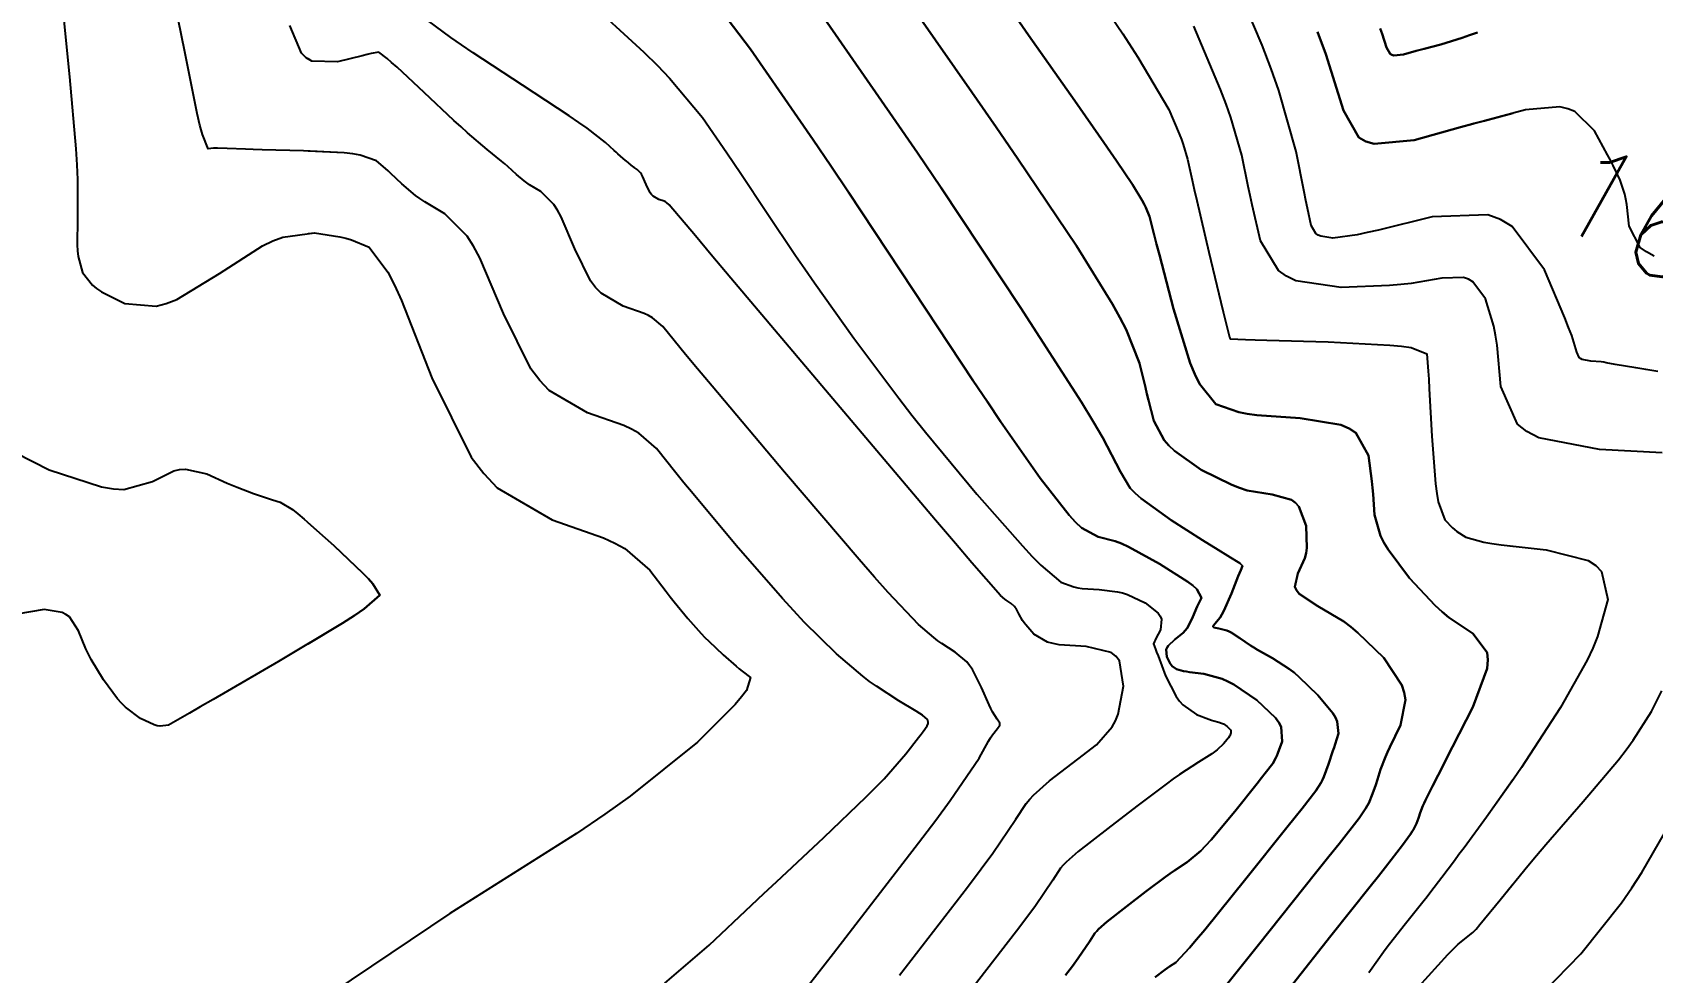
# Model space of a CAD drawing. Header units: metres. Extents: x 837476 to 838477, y 1189012 to 1191014.
# Drawn here: x 837813.5 to 837880.7, y 1190366.3 to 1190405.4 of the extents above; entities that cross this region are included whole.
import ezdxf

# ---------------------------------------------------------------- set-up
doc = ezdxf.new("R2010")
doc.units = ezdxf.units.M
doc.header["$LTSCALE"] = 0.3
doc.layers.add('COTAS 10', color=1, linetype='Continuous')
doc.layers.add('COTAS INT', color=252, linetype='Continuous')
doc.styles.get("Standard").update_dxf_attribs({"font": 'simplex.shx'})

msp = doc.modelspace()

# ---------------------------------------------------------------- linework, layer by layer
at = {"layer": 'COTAS 10'}
for points in [[(837861.884, 1190364.396), (837864.307, 1190367.427), (837866.79, 1190370.538), (837867.29, 1190371.167), (837867.709, 1190371.695), (837868.546, 1190372.761), (837868.818, 1190373.164), (837868.881, 1190373.273), (837868.938, 1190373.381), (837869.1, 1190373.762), (837869.228, 1190374.144), (837869.298, 1190374.362), (837869.425, 1190374.767), (837869.63, 1190375.3), (837869.714, 1190375.49), (837869.81, 1190375.699), (837870.256, 1190376.608), (837870.468, 1190377.665), (837870.416, 1190377.967), (837870.317, 1190378.272), (837869.561, 1190379.41), (837868.493, 1190380.445), (837868.197, 1190380.687), (837867.901, 1190380.908), (837866.833, 1190381.545), (837866.055, 1190382.063), (837865.941, 1190382.21), (837865.872, 1190382.358), (837865.991, 1190382.906), (837866.293, 1190383.548), (837866.339, 1190383.756), (837866.368, 1190383.976), (837866.34, 1190384.881), (837866.042, 1190385.682), (837865.902, 1190385.837), (837865.736, 1190385.963), (837864.932, 1190386.179), (837863.893, 1190386.354), (837863.58, 1190386.455), (837863.255, 1190386.578), (837861.991, 1190387.213), (837860.875, 1190388.002), (837860.644, 1190388.221), (837860.447, 1190388.442), (837860.016, 1190389.245), (837859.798, 1190390.102), (837859.734, 1190390.357), (837859.669, 1190390.62), (837859.425, 1190391.633), (837858.87, 1190393.026), (837858.61, 1190393.527), (837858.303, 1190394.08), (837856.812, 1190396.495), (837854.374, 1190400.118), (837853.472, 1190401.431), (837852.471, 1190402.879), (837848.033, 1190409.228)], [(837848.033, 1190409.228), (837852.471, 1190402.879), (837853.472, 1190401.431), (837854.374, 1190400.118), (837856.812, 1190396.495), (837858.303, 1190394.08), (837858.61, 1190393.527), (837858.87, 1190393.026), (837859.425, 1190391.633), (837859.669, 1190390.62), (837859.734, 1190390.357), (837859.798, 1190390.102), (837860.016, 1190389.245), (837860.447, 1190388.442), (837860.644, 1190388.221), (837860.875, 1190388.002), (837861.991, 1190387.213), (837863.255, 1190386.578), (837863.58, 1190386.455), (837863.893, 1190386.354), (837864.932, 1190386.179), (837865.736, 1190385.963), (837865.902, 1190385.837), (837866.042, 1190385.682), (837866.34, 1190384.881), (837866.368, 1190383.976), (837866.339, 1190383.756), (837866.293, 1190383.548), (837865.991, 1190382.906), (837865.872, 1190382.358), (837865.941, 1190382.21), (837866.055, 1190382.063), (837866.833, 1190381.545), (837867.901, 1190380.908), (837868.197, 1190380.687), (837868.493, 1190380.445), (837869.561, 1190379.41), (837870.317, 1190378.272), (837870.416, 1190377.967), (837870.468, 1190377.665), (837870.256, 1190376.608), (837869.81, 1190375.699), (837869.714, 1190375.49), (837869.63, 1190375.3), (837869.425, 1190374.767), (837869.298, 1190374.362), (837869.228, 1190374.144), (837869.1, 1190373.762), (837868.938, 1190373.381), (837868.881, 1190373.273), (837868.818, 1190373.164), (837868.546, 1190372.761), (837867.709, 1190371.695), (837867.29, 1190371.167), (837866.79, 1190370.538), (837864.307, 1190367.427), (837861.884, 1190364.396)], [(837843.26, 1190362.734), (837846.721, 1190367.154), (837850.257, 1190371.728), (837850.97, 1190372.674), (837851.567, 1190373.481), (837852.765, 1190375.238), (837853.154, 1190375.946), (837853.241, 1190376.091), (837853.32, 1190376.215), (837853.534, 1190376.479), (837853.628, 1190376.611), (837853.631, 1190376.651), (837853.625, 1190376.693), (837853.523, 1190376.857), (837853.323, 1190377.165), (837853.255, 1190377.298), (837853.181, 1190377.45), (837852.872, 1190378.171), (837852.493, 1190378.916), (837852.376, 1190379.084), (837852.254, 1190379.234), (837851.769, 1190379.64), (837851.22, 1190379.996), (837851.057, 1190380.115), (837850.89, 1190380.244), (837850.249, 1190380.786), (837848.989, 1190382.121), (837848.432, 1190382.751), (837847.784, 1190383.493), (837844.696, 1190387.11), (837841.683, 1190390.684), (837841.084, 1190391.398), (837840.587, 1190391.994), (837839.64, 1190393.152), (837839.217, 1190393.513), (837839.05, 1190393.606), (837838.861, 1190393.696), (837837.998, 1190393.997), (837837.078, 1190394.533), (837836.853, 1190394.771), (837836.641, 1190395.048), (837835.985, 1190396.373), (837835.422, 1190397.698), (837835.27, 1190397.976), (837835.119, 1190398.215), (837834.585, 1190398.754), (837834.109, 1190399.038), (837833.995, 1190399.115), (837833.887, 1190399.192), (837833.562, 1190399.467), (837833.208, 1190399.791), (837833.082, 1190399.899), (837832.945, 1190400.015), (837832.349, 1190400.501), (837831.539, 1190401.19), (837831.266, 1190401.434), (837830.972, 1190401.701), (837829.734, 1190402.858), (837828.61, 1190403.91), (837828.387, 1190404.111), (837828.203, 1190404.273), (837827.859, 1190404.534), (837827.538, 1190404.476), (837827.368, 1190404.437), (837827.164, 1190404.389), (837826.134, 1190404.133), (837825.068, 1190404.17), (837824.84, 1190404.306), (837824.641, 1190404.498), (837824.165, 1190405.643)], [(837880.792, 1190396.075), (837880.47, 1190396.246), (837880.207, 1190396.439), (837879.749, 1190397.313), (837879.648, 1190398.223), (837879.609, 1190398.439), (837879.567, 1190398.639), (837879.378, 1190399.23), (837879.082, 1190399.84), (837878.972, 1190400.051), (837878.85, 1190400.281), (837878.309, 1190401.267), (837877.493, 1190402.074), (837877.197, 1190402.192), (837876.872, 1190402.264), (837875.447, 1190402.142), (837873.751, 1190401.694), (837873.299, 1190401.572), (837873.256, 1190401.56), (837872.749, 1190401.421), (837870.824, 1190400.885), (837869.159, 1190400.732), (837868.816, 1190400.834), (837868.523, 1190401), (837867.893, 1190402.122), (837867.166, 1190404.452), (837866.812, 1190405.379)], [(837866.812, 1190405.379), (837867.166, 1190404.452), (837867.893, 1190402.122), (837868.523, 1190401), (837868.816, 1190400.834), (837869.159, 1190400.732), (837870.824, 1190400.885), (837872.749, 1190401.421), (837873.256, 1190401.56), (837873.299, 1190401.572), (837873.751, 1190401.694), (837874.923, 1190402.004)], [(837843.26, 1190362.734), (837846.721, 1190367.154), (837850.257, 1190371.728), (837850.97, 1190372.674), (837851.567, 1190373.481), (837852.765, 1190375.238), (837853.154, 1190375.946), (837853.241, 1190376.091), (837853.32, 1190376.215), (837853.534, 1190376.479), (837853.628, 1190376.611), (837853.631, 1190376.651), (837853.625, 1190376.693), (837853.523, 1190376.857), (837853.323, 1190377.165), (837853.255, 1190377.298), (837853.181, 1190377.45), (837852.872, 1190378.171), (837852.493, 1190378.916), (837852.376, 1190379.084), (837852.254, 1190379.234), (837851.769, 1190379.64), (837851.22, 1190379.996), (837851.057, 1190380.115), (837850.89, 1190380.244), (837850.249, 1190380.786), (837848.989, 1190382.121), (837848.432, 1190382.751), (837847.784, 1190383.493), (837844.696, 1190387.11), (837841.683, 1190390.684), (837841.084, 1190391.398), (837840.587, 1190391.994), (837839.64, 1190393.152), (837839.217, 1190393.513), (837839.05, 1190393.606), (837838.861, 1190393.696), (837837.998, 1190393.997), (837837.078, 1190394.533), (837836.853, 1190394.771), (837836.641, 1190395.048), (837835.985, 1190396.373), (837835.422, 1190397.698), (837835.27, 1190397.976), (837835.119, 1190398.215), (837834.585, 1190398.754), (837834.109, 1190399.038), (837833.995, 1190399.115), (837833.887, 1190399.192), (837833.562, 1190399.467), (837833.208, 1190399.791), (837833.082, 1190399.899), (837832.945, 1190400.015), (837832.349, 1190400.501), (837831.539, 1190401.19), (837831.266, 1190401.434), (837830.972, 1190401.701), (837829.734, 1190402.858), (837828.61, 1190403.91), (837828.387, 1190404.111), (837828.203, 1190404.273), (837827.859, 1190404.534), (837827.538, 1190404.476), (837827.368, 1190404.437), (837827.164, 1190404.389), (837826.134, 1190404.133), (837825.068, 1190404.17), (837824.923, 1190404.256)]]:
    msp.add_lwpolyline(points, dxfattribs=at)
at = {"layer": 'COTAS INT'}
for points in [[(837880.934, 1190391.293), (837880.439, 1190391.368), (837880.021, 1190391.433), (837879.165, 1190391.583), (837878.8, 1190391.653), (837878.693, 1190391.668), (837878.582, 1190391.682), (837878.16, 1190391.714), (837877.802, 1190391.784), (837877.733, 1190391.82), (837877.676, 1190391.864), (837877.579, 1190392.086), (837877.366, 1190392.775), (837877.236, 1190393.113), (837877.075, 1190393.516), (837876.239, 1190395.507), (837874.892, 1190397.31), (837874.41, 1190397.595), (837873.881, 1190397.788), (837871.573, 1190397.709), (837869.349, 1190397.156), (837868.872, 1190397.05), (837868.456, 1190396.964), (837867.455, 1190396.823), (837866.947, 1190396.898), (837866.842, 1190396.948), (837866.751, 1190397.011), (837866.552, 1190397.345), (837866.396, 1190398.071), (837866.333, 1190398.38), (837866.262, 1190398.737), (837865.933, 1190400.417), (837865.206, 1190402.952), (837864.884, 1190403.847), (837864.51, 1190404.827), (837862.721, 1190409.064)], [(837874.923, 1190397.268), (837874.892, 1190397.31), (837874.41, 1190397.595), (837873.881, 1190397.788), (837871.573, 1190397.709), (837869.349, 1190397.156), (837868.872, 1190397.05), (837868.456, 1190396.964), (837867.455, 1190396.823), (837866.947, 1190396.898), (837866.842, 1190396.948), (837866.751, 1190397.011), (837866.552, 1190397.345), (837866.396, 1190398.071), (837866.333, 1190398.38), (837866.262, 1190398.737), (837865.933, 1190400.417), (837865.206, 1190402.952), (837864.884, 1190403.847), (837864.51, 1190404.827), (837862.721, 1190409.064)], [(837840.714, 1190408.03), (837843.277, 1190404.66), (837845.877, 1190400.904), (837846.609, 1190399.827), (837847.346, 1190398.733), (837850.051, 1190394.647), (837852.522, 1190390.903), (837853.111, 1190390.024), (837853.66, 1190389.215), (837855.299, 1190386.862), (837856.502, 1190385.329), (837856.776, 1190385.037), (837857.024, 1190384.801), (837857.707, 1190384.426), (837858.412, 1190384.254), (837858.674, 1190384.147), (837858.965, 1190384.013), (837860.26, 1190383.313), (837861.43, 1190382.567), (837861.643, 1190382.404), (837861.807, 1190382.261), (837861.998, 1190381.899), (837861.864, 1190381.622), (837861.823, 1190381.531), (837861.781, 1190381.435), (837861.615, 1190381.037), (837861.399, 1190380.638), (837861.324, 1190380.541), (837861.243, 1190380.45), (837860.898, 1190380.168), (837860.612, 1190379.908), (837860.568, 1190379.831), (837860.539, 1190379.751), (837860.563, 1190379.444), (837860.7, 1190379.17), (837860.743, 1190379.111), (837860.788, 1190379.059), (837860.966, 1190378.935), (837861.257, 1190378.86), (837861.372, 1190378.839), (837861.503, 1190378.818), (837862.101, 1190378.743), (837862.86, 1190378.53), (837863.093, 1190378.423), (837863.335, 1190378.294), (837864.29, 1190377.653), (837865.072, 1190376.915), (837865.205, 1190376.726), (837865.301, 1190376.543), (837865.347, 1190375.936), (837865.171, 1190375.452), (837865.127, 1190375.347), (837865.086, 1190375.254), (837864.957, 1190375.021), (837864.645, 1190374.624), (837864.489, 1190374.428), (837864.303, 1190374.194), (837863.38, 1190373.036), (837862.394, 1190371.859), (837862.169, 1190371.613), (837861.965, 1190371.401), (837861.401, 1190370.922), (837860.878, 1190370.581), (837860.7, 1190370.456), (837860.508, 1190370.318), (837859.694, 1190369.706), (837858.892, 1190369.087), (837858.063, 1190368.449), (837857.73, 1190368.152), (837857.651, 1190368.066), (837857.578, 1190367.979), (837857.362, 1190367.648), (837856.881, 1190366.942), (837856.641, 1190366.618), (837856.354, 1190366.238)], [(837856.354, 1190366.238), (837856.641, 1190366.618), (837856.881, 1190366.942), (837857.362, 1190367.648), (837857.578, 1190367.979), (837857.651, 1190368.066), (837857.73, 1190368.152), (837858.063, 1190368.449), (837858.892, 1190369.087), (837859.694, 1190369.706), (837860.508, 1190370.318), (837860.7, 1190370.456), (837860.878, 1190370.581), (837861.401, 1190370.922), (837861.965, 1190371.401), (837862.169, 1190371.613), (837862.394, 1190371.859), (837863.38, 1190373.036), (837864.303, 1190374.194), (837864.489, 1190374.428), (837864.645, 1190374.624), (837864.957, 1190375.021), (837865.086, 1190375.254), (837865.127, 1190375.347), (837865.171, 1190375.452), (837865.347, 1190375.936), (837865.301, 1190376.543), (837865.205, 1190376.726), (837865.072, 1190376.915), (837864.29, 1190377.653), (837863.335, 1190378.294), (837863.093, 1190378.423), (837862.86, 1190378.53), (837862.101, 1190378.743), (837861.503, 1190378.818), (837861.372, 1190378.839), (837861.257, 1190378.86), (837860.966, 1190378.935), (837860.788, 1190379.059), (837860.743, 1190379.111), (837860.7, 1190379.17), (837860.563, 1190379.444), (837860.539, 1190379.751), (837860.568, 1190379.831), (837860.612, 1190379.908), (837860.898, 1190380.168), (837861.243, 1190380.45), (837861.324, 1190380.541), (837861.399, 1190380.638), (837861.615, 1190381.037), (837861.781, 1190381.435), (837861.823, 1190381.531), (837861.864, 1190381.622), (837861.998, 1190381.899), (837861.807, 1190382.261), (837861.643, 1190382.404), (837861.43, 1190382.567), (837860.26, 1190383.313), (837858.965, 1190384.013), (837858.674, 1190384.147), (837858.412, 1190384.254), (837857.707, 1190384.426), (837857.024, 1190384.801), (837856.776, 1190385.037), (837856.502, 1190385.329), (837855.299, 1190386.862), (837853.66, 1190389.215), (837853.111, 1190390.024), (837852.522, 1190390.903), (837850.051, 1190394.647), (837847.346, 1190398.733), (837846.609, 1190399.827), (837845.877, 1190400.904), (837843.277, 1190404.66), (837840.714, 1190408.03)], [(837845.269, 1190407.493), (837849.194, 1190401.846), (837850.209, 1190400.36), (837851.194, 1190398.908), (837854.493, 1190393.946), (837857.012, 1190390.016), (837857.505, 1190389.214), (837857.909, 1190388.536), (837858.631, 1190387.123), (837859.043, 1190386.447), (837859.252, 1190386.235), (837859.501, 1190386.012), (837860.746, 1190385.113), (837862.043, 1190384.286), (837862.325, 1190384.108), (837862.575, 1190383.951), (837863.2, 1190383.569), (837863.526, 1190383.371), (837863.587, 1190383.331), (837863.636, 1190383.298), (837863.705, 1190383.23), (837863.626, 1190383.038), (837863.58, 1190382.926), (837863.524, 1190382.789), (837863.239, 1190382.08), (837862.92, 1190381.353), (837862.843, 1190381.204), (837862.771, 1190381.079), (837862.554, 1190380.813), (837862.468, 1190380.713), (837862.479, 1190380.691), (837862.504, 1190380.672), (837862.722, 1190380.622), (837863.048, 1190380.539), (837863.141, 1190380.499), (837863.237, 1190380.452), (837863.596, 1190380.218), (837864.027, 1190379.92), (837864.168, 1190379.832), (837864.318, 1190379.742), (837864.942, 1190379.396), (837865.648, 1190378.942), (837865.852, 1190378.782), (837866.059, 1190378.609), (837866.833, 1190377.863), (837867.448, 1190377.106), (837867.555, 1190376.927), (837867.634, 1190376.76), (837867.687, 1190376.264), (837867.546, 1190375.818), (837867.502, 1190375.683), (837867.456, 1190375.543), (837867.273, 1190374.993), (837867.072, 1190374.47), (837867.016, 1190374.346), (837866.959, 1190374.231), (837866.751, 1190373.891), (837866.177, 1190373.159), (837865.89, 1190372.797), (837865.547, 1190372.366), (837863.844, 1190370.232), (837862.139, 1190368.127), (837861.796, 1190367.715), (837861.507, 1190367.376), (837860.929, 1190366.767), (837860.665, 1190366.596), (837860.576, 1190366.533), (837860.479, 1190366.463), (837860.069, 1190366.154)], [(837860.069, 1190366.154), (837860.479, 1190366.463), (837860.576, 1190366.533), (837860.665, 1190366.596), (837860.929, 1190366.767), (837861.507, 1190367.376), (837861.796, 1190367.715), (837862.139, 1190368.127), (837863.844, 1190370.232), (837865.547, 1190372.366), (837865.89, 1190372.797), (837866.177, 1190373.159), (837866.751, 1190373.891), (837866.959, 1190374.231), (837867.016, 1190374.346), (837867.072, 1190374.47), (837867.273, 1190374.993), (837867.456, 1190375.543), (837867.502, 1190375.683), (837867.546, 1190375.818), (837867.687, 1190376.264), (837867.634, 1190376.76), (837867.555, 1190376.927), (837867.448, 1190377.106), (837866.833, 1190377.863), (837866.059, 1190378.609), (837865.852, 1190378.782), (837865.648, 1190378.942), (837864.942, 1190379.396), (837864.318, 1190379.742), (837864.168, 1190379.832), (837864.027, 1190379.92), (837863.596, 1190380.218), (837863.237, 1190380.452), (837863.141, 1190380.499), (837863.048, 1190380.539), (837862.722, 1190380.622), (837862.504, 1190380.672), (837862.479, 1190380.691), (837862.468, 1190380.713), (837862.554, 1190380.813), (837862.771, 1190381.079), (837862.843, 1190381.204), (837862.92, 1190381.353), (837863.239, 1190382.08), (837863.524, 1190382.789), (837863.58, 1190382.926), (837863.626, 1190383.038), (837863.705, 1190383.23), (837863.636, 1190383.298), (837863.587, 1190383.331), (837863.526, 1190383.371), (837863.2, 1190383.569), (837862.575, 1190383.951), (837862.325, 1190384.108), (837862.043, 1190384.286), (837860.746, 1190385.113), (837859.501, 1190386.012), (837859.252, 1190386.235), (837859.043, 1190386.447), (837858.631, 1190387.123), (837857.909, 1190388.536), (837857.505, 1190389.214), (837857.012, 1190390.016), (837854.493, 1190393.946), (837851.194, 1190398.908), (837850.209, 1190400.36), (837849.194, 1190401.846), (837845.269, 1190407.493)], [(837839.727, 1190365.902), (837841.567, 1190367.482), (837843.327, 1190369.145), (837843.838, 1190369.626), (837844.359, 1190370.115), (837846.324, 1190371.955), (837848.082, 1190373.641), (837848.473, 1190374.033), (837848.822, 1190374.392), (837849.734, 1190375.421), (837850.258, 1190376.098), (837850.363, 1190376.235), (837850.45, 1190376.351), (837850.615, 1190376.588), (837850.648, 1190376.686), (837850.65, 1190376.713), (837850.65, 1190376.741), (837850.627, 1190376.842), (837850.42, 1190377.023), (837850.304, 1190377.101), (837850.163, 1190377.191), (837849.441, 1190377.618), (837848.503, 1190378.226), (837848.225, 1190378.431), (837847.94, 1190378.651), (837846.843, 1190379.577), (837845.508, 1190380.892), (837845.072, 1190381.357), (837844.607, 1190381.866), (837842.689, 1190384.071), (837840.9, 1190386.205), (837840.516, 1190386.669), (837840.181, 1190387.078), (837839.375, 1190388.098), (837838.639, 1190388.726), (837838.348, 1190388.888), (837838.02, 1190389.044), (837836.52, 1190389.567), (837834.921, 1190390.498), (837834.53, 1190390.912), (837834.162, 1190391.393), (837833.022, 1190393.696), (837832.044, 1190396), (837831.779, 1190396.482), (837831.517, 1190396.897), (837830.589, 1190397.835), (837829.762, 1190398.328), (837829.562, 1190398.462), (837829.376, 1190398.596), (837828.811, 1190399.074), (837828.356, 1190399.508), (837828.24, 1190399.615), (837828.127, 1190399.716), (837827.753, 1190400.032), (837827.077, 1190400.265), (837826.774, 1190400.313), (837826.42, 1190400.355), (837824.726, 1190400.445), (837823.011, 1190400.487), (837822.645, 1190400.497), (837822.325, 1190400.507), (837821.562, 1190400.539), (837821.165, 1190400.554), (837821.075, 1190400.553), (837820.994, 1190400.55), (837820.777, 1190400.523), (837820.53, 1190401.115), (837820.431, 1190401.503), (837820.318, 1190401.988), (837819.799, 1190404.546), (837819.262, 1190407.21)], [(837836.375, 1190406.812), (837838.855, 1190404.543), (837839.415, 1190403.987), (837839.92, 1190403.462), (837841.285, 1190401.827), (837842.304, 1190400.355), (837842.591, 1190399.932), (837842.88, 1190399.503), (837843.941, 1190397.901), (837845.151, 1190396.098), (837845.534, 1190395.542), (837845.938, 1190394.962), (837847.571, 1190392.664), (837849.431, 1190390.176), (837849.978, 1190389.477), (837850.539, 1190388.773), (837852.68, 1190386.193), (837854.571, 1190384.047), (837854.974, 1190383.617), (837855.325, 1190383.258), (837856.159, 1190382.551), (837856.704, 1190382.356), (837856.873, 1190382.318), (837857.051, 1190382.288), (837857.758, 1190382.238), (837858.512, 1190382.151), (837858.719, 1190382.098), (837858.924, 1190382.032), (837859.66, 1190381.688), (837860.2, 1190381.257), (837860.284, 1190381.136), (837860.338, 1190381.015), (837860.293, 1190380.572), (837860.107, 1190380.209), (837860.072, 1190380.139), (837860.044, 1190380.082), (837860.003, 1190379.983), (837860.085, 1190379.772), (837860.134, 1190379.645), (837860.195, 1190379.487), (837860.51, 1190378.666), (837860.945, 1190377.8), (837861.08, 1190377.614), (837861.223, 1190377.451), (837861.793, 1190377.057), (837862.308, 1190376.859), (837862.416, 1190376.821), (837862.508, 1190376.789), (837862.716, 1190376.732), (837862.835, 1190376.699), (837862.871, 1190376.682), (837862.909, 1190376.662), (837863.058, 1190376.562), (837863.18, 1190376.447), (837863.201, 1190376.417), (837863.216, 1190376.389), (837863.223, 1190376.294), (837863.195, 1190376.218), (837863.189, 1190376.202), (837863.182, 1190376.187), (837863.162, 1190376.151), (837863.113, 1190376.089), (837863.089, 1190376.058), (837863.06, 1190376.022), (837862.916, 1190375.841), (837862.649, 1190375.591), (837862.543, 1190375.51), (837862.423, 1190375.425), (837861.872, 1190375.077), (837861.09, 1190374.567), (837860.824, 1190374.38), (837860.536, 1190374.172), (837859.318, 1190373.257), (837858.118, 1190372.332), (837856.878, 1190371.376), (837856.381, 1190370.933), (837856.263, 1190370.804), (837856.153, 1190370.673), (837855.83, 1190370.178), (837855.11, 1190369.122), (837854.751, 1190368.636), (837854.322, 1190368.068), (837852.196, 1190365.318)], [(837836.375, 1190406.812), (837838.855, 1190404.543), (837839.415, 1190403.987), (837839.92, 1190403.462), (837841.285, 1190401.827), (837842.304, 1190400.355), (837842.591, 1190399.932), (837842.88, 1190399.503), (837843.941, 1190397.901), (837845.151, 1190396.098), (837845.534, 1190395.542), (837845.938, 1190394.962), (837847.571, 1190392.664), (837849.431, 1190390.176), (837849.978, 1190389.477), (837850.539, 1190388.773), (837852.68, 1190386.193), (837854.571, 1190384.047), (837854.974, 1190383.617), (837855.325, 1190383.258), (837856.159, 1190382.551), (837856.704, 1190382.356), (837856.873, 1190382.318), (837857.051, 1190382.288), (837857.758, 1190382.238), (837858.512, 1190382.151), (837858.719, 1190382.098), (837858.924, 1190382.032), (837859.66, 1190381.688), (837860.2, 1190381.257), (837860.284, 1190381.136), (837860.338, 1190381.015), (837860.293, 1190380.572), (837860.107, 1190380.209), (837860.072, 1190380.139), (837860.044, 1190380.082), (837860.003, 1190379.983), (837860.085, 1190379.772), (837860.134, 1190379.645), (837860.195, 1190379.487), (837860.51, 1190378.666), (837860.945, 1190377.8), (837861.08, 1190377.614), (837861.223, 1190377.451), (837861.793, 1190377.057), (837862.308, 1190376.859), (837862.416, 1190376.821), (837862.508, 1190376.789), (837862.716, 1190376.732), (837862.835, 1190376.699), (837862.871, 1190376.682), (837862.909, 1190376.662), (837863.058, 1190376.562), (837863.18, 1190376.447), (837863.201, 1190376.417), (837863.216, 1190376.389), (837863.223, 1190376.294), (837863.195, 1190376.218), (837863.189, 1190376.202), (837863.182, 1190376.187), (837863.162, 1190376.151), (837863.113, 1190376.089), (837863.089, 1190376.058), (837863.06, 1190376.022), (837862.916, 1190375.841), (837862.649, 1190375.591), (837862.543, 1190375.51), (837862.423, 1190375.425), (837861.872, 1190375.077), (837861.09, 1190374.567), (837860.824, 1190374.38), (837860.536, 1190374.172), (837859.318, 1190373.257), (837858.118, 1190372.332), (837856.878, 1190371.376), (837856.381, 1190370.933), (837856.263, 1190370.804), (837856.153, 1190370.673), (837855.83, 1190370.178), (837855.11, 1190369.122), (837854.751, 1190368.636), (837854.322, 1190368.068), (837852.196, 1190365.318)], [(837814.724, 1190406.404), (837815.019, 1190403.517), (837815.273, 1190400.532), (837815.315, 1190399.859), (837815.344, 1190399.253), (837815.346, 1190397.617), (837815.33, 1190396.546), (837815.347, 1190396.295), (837815.374, 1190396.065), (837815.549, 1190395.399), (837815.964, 1190394.874), (837816.142, 1190394.733), (837816.347, 1190394.594), (837817.315, 1190394.104), (837818.615, 1190394.003), (837819.029, 1190394.11), (837819.467, 1190394.274), (837821.243, 1190395.352), (837823.02, 1190396.498), (837823.459, 1190396.705), (837823.874, 1190396.865), (837825.18, 1190397.047), (837826.232, 1190396.876), (837826.486, 1190396.814), (837826.724, 1190396.745), (837827.453, 1190396.446), (837828.233, 1190395.406), (837828.503, 1190394.871), (837828.798, 1190394.229), (837830.058, 1190391.019), (837831.684, 1190387.739), (837832.208, 1190387.053), (837832.764, 1190386.463), (837835.042, 1190385.137), (837837.179, 1190384.392), (837837.647, 1190384.169), (837838.061, 1190383.938), (837839.109, 1190383.044), (837839.775, 1190382.162), (837839.948, 1190381.939), (837840.116, 1190381.726), (837840.682, 1190381.033), (837841.231, 1190380.418), (837841.388, 1190380.254), (837841.547, 1190380.093), (837842.139, 1190379.532), (837842.683, 1190379.056), (837842.811, 1190378.949), (837842.93, 1190378.851), (837843.278, 1190378.587), (837843.115, 1190378.056), (837842.911, 1190377.791), (837842.638, 1190377.475), (837841.08, 1190375.908), (837838.284, 1190373.661), (837837.23, 1190372.916), (837836.056, 1190372.119), (837830.806, 1190368.798), (837825.904, 1190365.512)], [(837849.458, 1190366.236), (837852.289, 1190369.898), (837852.86, 1190370.655), (837853.339, 1190371.301), (837854.297, 1190372.708), (837854.728, 1190373.367), (837854.874, 1190373.542), (837855.031, 1190373.713), (837855.693, 1190374.303), (837856.862, 1190375.204), (837857.64, 1190375.803), (837858.292, 1190376.545), (837858.424, 1190376.799), (837858.536, 1190377.073), (837858.768, 1190378.236), (837858.589, 1190379.277), (837858.442, 1190379.475), (837858.252, 1190379.633), (837857.217, 1190379.877), (837856.086, 1190379.948), (837855.836, 1190379.997), (837855.614, 1190380.059), (837855.044, 1190380.389), (837854.71, 1190380.77), (837854.637, 1190380.864), (837854.574, 1190380.954), (837854.417, 1190381.234), (837854.306, 1190381.451), (837854.272, 1190381.499), (837854.237, 1190381.543), (837854.096, 1190381.661), (837853.936, 1190381.765), (837853.889, 1190381.799), (837853.84, 1190381.837), (837853.654, 1190381.994), (837852.469, 1190383.351), (837851.791, 1190384.145), (837850.962, 1190385.119), (837846.702, 1190390.148), (837842.467, 1190395.162), (837841.652, 1190396.128), (837840.993, 1190396.91), (837839.906, 1190398.206), (837839.795, 1190398.3), (837839.751, 1190398.325), (837839.702, 1190398.349), (837839.475, 1190398.427), (837839.234, 1190398.568), (837839.175, 1190398.63), (837839.12, 1190398.703), (837838.948, 1190399.05), (837838.801, 1190399.397), (837838.761, 1190399.47), (837838.721, 1190399.532), (837838.581, 1190399.674), (837838.457, 1190399.748), (837838.427, 1190399.768), (837838.399, 1190399.788), (837838.313, 1190399.86), (837838.221, 1190399.945), (837838.188, 1190399.974), (837838.152, 1190400.004), (837837.996, 1190400.131), (837837.777, 1190400.318), (837837.701, 1190400.386), (837837.618, 1190400.461), (837837.267, 1190400.79), (837836.498, 1190401.382), (837836.153, 1190401.622), (837835.751, 1190401.896), (837833.82, 1190403.161), (837831.766, 1190404.512), (837831.286, 1190404.84), (837830.845, 1190405.147), (837829.57, 1190406.09)], [(837849.458, 1190366.236), (837852.289, 1190369.898), (837852.86, 1190370.655), (837853.339, 1190371.301), (837854.297, 1190372.708), (837854.728, 1190373.367), (837854.874, 1190373.542), (837855.031, 1190373.713), (837855.693, 1190374.303), (837856.862, 1190375.204), (837857.64, 1190375.803), (837858.292, 1190376.545), (837858.424, 1190376.799), (837858.536, 1190377.073), (837858.768, 1190378.236), (837858.589, 1190379.277), (837858.442, 1190379.475), (837858.252, 1190379.633), (837857.217, 1190379.877), (837856.086, 1190379.948), (837855.836, 1190379.997), (837855.614, 1190380.059), (837855.044, 1190380.389), (837854.71, 1190380.77), (837854.637, 1190380.864), (837854.574, 1190380.954), (837854.417, 1190381.234), (837854.306, 1190381.451), (837854.272, 1190381.499), (837854.237, 1190381.543), (837854.096, 1190381.661), (837853.936, 1190381.765), (837853.889, 1190381.799), (837853.84, 1190381.837), (837853.654, 1190381.994), (837852.469, 1190383.351), (837851.791, 1190384.145), (837850.962, 1190385.119), (837846.702, 1190390.148), (837842.467, 1190395.162), (837841.652, 1190396.128), (837840.993, 1190396.91), (837839.906, 1190398.206), (837839.795, 1190398.3), (837839.751, 1190398.325), (837839.702, 1190398.349), (837839.475, 1190398.427), (837839.234, 1190398.568), (837839.175, 1190398.63), (837839.12, 1190398.703), (837838.948, 1190399.05), (837838.801, 1190399.397), (837838.761, 1190399.47), (837838.721, 1190399.532), (837838.581, 1190399.674), (837838.457, 1190399.748), (837838.427, 1190399.768), (837838.399, 1190399.788), (837838.313, 1190399.86), (837838.221, 1190399.945), (837838.188, 1190399.974), (837838.152, 1190400.004), (837837.996, 1190400.131), (837837.777, 1190400.318), (837837.701, 1190400.386), (837837.618, 1190400.461), (837837.267, 1190400.79), (837836.498, 1190401.382), (837836.153, 1190401.622), (837835.751, 1190401.896), (837833.82, 1190403.161), (837831.766, 1190404.512), (837831.286, 1190404.84), (837830.845, 1190405.147), (837829.57, 1190406.09)], [(837865.778, 1190365.855), (837867.368, 1190367.871), (837868.995, 1190369.913), (837869.34, 1190370.348), (837869.639, 1190370.728), (837870.341, 1190371.631), (837870.676, 1190372.096), (837870.745, 1190372.199), (837870.804, 1190372.291), (837870.928, 1190372.531), (837871.001, 1190372.75), (837871.017, 1190372.799), (837871.073, 1190372.979), (837871.187, 1190373.26), (837871.238, 1190373.372), (837871.298, 1190373.5), (837871.587, 1190374.083), (837872.055, 1190374.999), (837872.228, 1190375.336), (837872.419, 1190375.709), (837873.266, 1190377.354), (837873.854, 1190378.968), (837873.883, 1190379.32), (837873.854, 1190379.632), (837873.263, 1190380.415), (837872.269, 1190381.081), (837871.985, 1190381.318), (837871.697, 1190381.579), (837870.629, 1190382.713), (837869.742, 1190383.898), (837869.569, 1190384.191), (837869.429, 1190384.469), (837869.183, 1190385.347), (837869.12, 1190386.197), (837869.095, 1190386.459), (837869.066, 1190386.731), (837868.932, 1190387.807), (837868.402, 1190388.742), (837868.123, 1190388.926), (837867.786, 1190389.076), (837866.094, 1190389.348), (837864.301, 1190389.472), (837863.9, 1190389.53), (837863.542, 1190389.598), (837862.593, 1190389.928), (837861.911, 1190390.777), (837861.72, 1190391.172), (837861.529, 1190391.636), (837860.83, 1190393.891), (837860.25, 1190396.125), (837860.134, 1190396.576), (837860.036, 1190396.955), (837859.843, 1190397.718), (837859.692, 1190398.098), (837859.621, 1190398.235), (837859.537, 1190398.385), (837859.13, 1190399.044), (837858.466, 1190400.032), (837858.22, 1190400.39), (837857.947, 1190400.785), (837856.736, 1190402.517), (837854.82, 1190405.249), (837854.101, 1190406.275)], [(837854.101, 1190406.275), (837854.82, 1190405.249), (837856.736, 1190402.517), (837857.947, 1190400.785), (837858.22, 1190400.39), (837858.466, 1190400.032), (837859.13, 1190399.044), (837859.537, 1190398.385), (837859.621, 1190398.235), (837859.692, 1190398.098), (837859.843, 1190397.718), (837860.036, 1190396.955), (837860.134, 1190396.576), (837860.25, 1190396.125), (837860.83, 1190393.891), (837861.529, 1190391.636), (837861.72, 1190391.172), (837861.911, 1190390.777), (837862.593, 1190389.928), (837863.542, 1190389.598), (837863.9, 1190389.53), (837864.301, 1190389.472), (837866.094, 1190389.348), (837867.786, 1190389.076), (837868.123, 1190388.926), (837868.402, 1190388.742), (837868.932, 1190387.807), (837869.066, 1190386.731), (837869.095, 1190386.459), (837869.12, 1190386.197), (837869.183, 1190385.347), (837869.429, 1190384.469), (837869.569, 1190384.191), (837869.742, 1190383.898), (837870.629, 1190382.713), (837871.697, 1190381.579), (837871.985, 1190381.318), (837872.269, 1190381.081), (837873.263, 1190380.415), (837873.854, 1190379.632), (837873.883, 1190379.32), (837873.854, 1190378.968), (837873.266, 1190377.354), (837872.419, 1190375.709), (837872.228, 1190375.336), (837872.055, 1190374.999), (837871.587, 1190374.083), (837871.298, 1190373.5), (837871.238, 1190373.372), (837871.187, 1190373.26), (837871.073, 1190372.979), (837871.017, 1190372.799), (837871.001, 1190372.75), (837870.928, 1190372.531), (837870.804, 1190372.291), (837870.745, 1190372.199), (837870.676, 1190372.096), (837870.341, 1190371.631), (837869.639, 1190370.728), (837869.34, 1190370.348), (837868.995, 1190369.913), (837867.368, 1190367.871), (837865.778, 1190365.855)], [(837857.979, 1190406.423), (837858.73, 1190405.297), (837859.362, 1190404.331), (837860.648, 1190402.158), (837861.074, 1190401.149), (837861.163, 1190400.916), (837861.24, 1190400.703), (837861.413, 1190400.099), (837861.606, 1190399.22), (837861.695, 1190398.833), (837861.8, 1190398.384), (837862.308, 1190396.243), (837862.805, 1190394.169), (837862.903, 1190393.761), (837862.983, 1190393.427), (837863.13, 1190392.822), (837863.161, 1190392.715), (837863.168, 1190392.693), (837863.175, 1190392.676), (837863.195, 1190392.642), (837863.828, 1190392.617), (837864.221, 1190392.605), (837864.708, 1190392.59), (837867.256, 1190392.517), (837869.809, 1190392.386), (837870.3, 1190392.335), (837870.697, 1190392.277), (837871.35, 1190392.015), (837871.407, 1190391.307), (837871.428, 1190390.968), (837871.451, 1190390.568), (837871.556, 1190388.605), (837871.711, 1190386.632), (837871.767, 1190386.225), (837871.828, 1190385.879), (837872.093, 1190385.131), (837872.412, 1190384.806), (837872.506, 1190384.726), (837872.603, 1190384.651), (837872.974, 1190384.416), (837873.721, 1190384.208), (837874.055, 1190384.151), (837874.443, 1190384.093), (837876.304, 1190383.884), (837878.046, 1190383.441), (837878.36, 1190383.236), (837878.601, 1190382.995), (837878.864, 1190381.827), (837878.433, 1190380.288), (837878.236, 1190379.812), (837878.006, 1190379.316), (837876.894, 1190377.345), (837875.615, 1190375.365), (837875.279, 1190374.862), (837874.951, 1190374.378), (837873.83, 1190372.796), (837872.895, 1190371.528), (837872.685, 1190371.242), (837872.494, 1190370.985), (837871.98, 1190370.295), (837871.518, 1190369.693), (837871.36, 1190369.491), (837871.19, 1190369.274), (837870.468, 1190368.365), (837869.802, 1190367.521), (837869.668, 1190367.345), (837869.554, 1190367.195), (837869.323, 1190366.86), (837868.947, 1190366.337)], [(837857.979, 1190406.423), (837858.73, 1190405.297), (837859.362, 1190404.331), (837860.648, 1190402.158), (837861.074, 1190401.149), (837861.163, 1190400.916), (837861.24, 1190400.703), (837861.413, 1190400.099), (837861.606, 1190399.22), (837861.695, 1190398.833), (837861.8, 1190398.384), (837862.308, 1190396.243), (837862.805, 1190394.169), (837862.903, 1190393.761), (837862.983, 1190393.427), (837863.13, 1190392.822), (837863.161, 1190392.715), (837863.168, 1190392.693), (837863.175, 1190392.676), (837863.195, 1190392.642), (837863.828, 1190392.617), (837864.221, 1190392.605), (837864.708, 1190392.59), (837867.256, 1190392.517), (837869.809, 1190392.386), (837870.3, 1190392.335), (837870.697, 1190392.277), (837871.35, 1190392.015), (837871.407, 1190391.307), (837871.428, 1190390.968), (837871.451, 1190390.568), (837871.556, 1190388.605), (837871.711, 1190386.632), (837871.767, 1190386.225), (837871.828, 1190385.879), (837872.093, 1190385.131), (837872.412, 1190384.806), (837872.506, 1190384.726), (837872.603, 1190384.651), (837872.974, 1190384.416), (837873.721, 1190384.208), (837874.055, 1190384.151), (837874.443, 1190384.093), (837874.923, 1190384.039)], [(837881.113, 1190387.907), (837878.521, 1190388.044), (837875.997, 1190388.533), (837875.508, 1190388.791), (837875.109, 1190389.102), (837874.424, 1190390.664), (837874.27, 1190392.383), (837874.205, 1190392.792), (837874.132, 1190393.172), (837873.788, 1190394.301), (837873.263, 1190395.005), (837873.075, 1190395.116), (837872.868, 1190395.192), (837871.967, 1190395.161), (837870.706, 1190394.939), (837870.272, 1190394.894), (837869.801, 1190394.856), (837867.793, 1190394.777), (837865.913, 1190395.054), (837865.522, 1190395.239), (837865.188, 1190395.473), (837864.45, 1190396.711), (837864.105, 1190398.196), (837864.019, 1190398.586), (837863.937, 1190398.966), (837863.673, 1190400.258), (837863.223, 1190401.827), (837863.023, 1190402.382), (837862.792, 1190402.988), (837861.684, 1190405.611)], [(837875.109, 1190389.102), (837874.424, 1190390.664), (837874.27, 1190392.383), (837874.205, 1190392.792), (837874.132, 1190393.172), (837873.788, 1190394.301), (837873.263, 1190395.005), (837873.075, 1190395.116), (837872.868, 1190395.192), (837871.967, 1190395.161), (837870.706, 1190394.939), (837870.272, 1190394.894), (837869.801, 1190394.856), (837867.793, 1190394.777), (837865.913, 1190395.054), (837865.522, 1190395.239), (837865.188, 1190395.473), (837864.45, 1190396.711), (837864.105, 1190398.196), (837864.019, 1190398.586), (837863.937, 1190398.966), (837863.673, 1190400.258), (837863.223, 1190401.827), (837863.023, 1190402.382), (837862.792, 1190402.988), (837861.684, 1190405.611)], [(837873.456, 1190405.357), (837873.128, 1190405.238), (837872.824, 1190405.132), (837871.93, 1190404.856), (837871.245, 1190404.676), (837871.073, 1190404.63), (837870.909, 1190404.586), (837870.38, 1190404.44), (837869.981, 1190404.403), (837869.899, 1190404.428), (837869.829, 1190404.468), (837869.678, 1190404.737), (837869.504, 1190405.295), (837869.419, 1190405.517)], [(837869.419, 1190405.517), (837869.504, 1190405.295), (837869.678, 1190404.737), (837869.829, 1190404.468), (837869.899, 1190404.428), (837869.981, 1190404.403), (837870.38, 1190404.44), (837870.909, 1190404.586), (837871.073, 1190404.63), (837871.245, 1190404.676), (837871.93, 1190404.856), (837872.824, 1190405.132), (837873.128, 1190405.238), (837873.456, 1190405.357)], [(837839.727, 1190365.902), (837841.567, 1190367.482), (837843.327, 1190369.145), (837843.838, 1190369.626), (837844.359, 1190370.115), (837846.324, 1190371.955), (837848.082, 1190373.641), (837848.473, 1190374.033), (837848.822, 1190374.392), (837849.734, 1190375.421), (837850.258, 1190376.098), (837850.363, 1190376.235), (837850.45, 1190376.351), (837850.615, 1190376.588), (837850.648, 1190376.686), (837850.65, 1190376.713), (837850.65, 1190376.741), (837850.627, 1190376.842), (837850.42, 1190377.023), (837850.304, 1190377.101), (837850.163, 1190377.191), (837849.441, 1190377.618), (837848.503, 1190378.226), (837848.225, 1190378.431), (837847.94, 1190378.651), (837846.843, 1190379.577), (837845.508, 1190380.892), (837845.072, 1190381.357), (837844.607, 1190381.866), (837842.689, 1190384.071), (837840.9, 1190386.205), (837840.516, 1190386.669), (837840.181, 1190387.078), (837839.375, 1190388.098), (837838.639, 1190388.726), (837838.348, 1190388.888), (837838.02, 1190389.044), (837836.52, 1190389.567), (837834.921, 1190390.498), (837834.53, 1190390.912), (837834.162, 1190391.393), (837833.022, 1190393.696), (837832.044, 1190396), (837831.779, 1190396.482), (837831.517, 1190396.897), (837830.589, 1190397.835), (837829.762, 1190398.328), (837829.562, 1190398.462), (837829.376, 1190398.596), (837828.811, 1190399.074), (837828.356, 1190399.508), (837828.24, 1190399.615), (837828.127, 1190399.716), (837827.753, 1190400.032), (837827.077, 1190400.265), (837826.774, 1190400.313), (837826.42, 1190400.355), (837824.923, 1190400.435)], [(837824.923, 1190397.011), (837825.18, 1190397.047), (837826.232, 1190396.876), (837826.486, 1190396.814), (837826.724, 1190396.745), (837827.453, 1190396.446), (837828.233, 1190395.406), (837828.503, 1190394.871), (837828.798, 1190394.229), (837830.058, 1190391.019), (837831.684, 1190387.739), (837832.208, 1190387.053), (837832.764, 1190386.463), (837835.042, 1190385.137), (837837.179, 1190384.392), (837837.647, 1190384.169), (837838.061, 1190383.938), (837839.109, 1190383.044), (837839.775, 1190382.162), (837839.948, 1190381.939), (837840.116, 1190381.726), (837840.682, 1190381.033), (837841.231, 1190380.418), (837841.388, 1190380.254), (837841.547, 1190380.093), (837842.139, 1190379.532), (837842.683, 1190379.056), (837842.811, 1190378.949), (837842.93, 1190378.851), (837843.278, 1190378.587), (837843.115, 1190378.056), (837842.911, 1190377.791), (837842.638, 1190377.475), (837841.08, 1190375.908), (837838.284, 1190373.661), (837837.23, 1190372.916), (837836.056, 1190372.119), (837830.806, 1190368.798), (837825.904, 1190365.512)], [(837812.074, 1190388.27), (837814.175, 1190387.207), (837816.346, 1190386.5), (837816.836, 1190386.422), (837817.277, 1190386.395), (837818.466, 1190386.721), (837819.343, 1190387.17), (837819.587, 1190387.221), (837819.831, 1190387.238), (837820.72, 1190387.035), (837821.559, 1190386.66), (837821.772, 1190386.57), (837821.977, 1190386.485), (837822.648, 1190386.228), (837823.195, 1190386.041), (837823.322, 1190385.999), (837823.438, 1190385.963), (837823.766, 1190385.871), (837824.266, 1190385.556), (837824.489, 1190385.379), (837824.749, 1190385.163), (837825.997, 1190384.06), (837827.194, 1190382.921), (837827.422, 1190382.682), (837827.606, 1190382.477), (837827.897, 1190382.012), (837827.252, 1190381.438), (837826.845, 1190381.163), (837826.34, 1190380.839), (837823.69, 1190379.251), (837820.985, 1190377.682), (837820.445, 1190377.37), (837819.996, 1190377.11), (837819.127, 1190376.615), (837818.78, 1190376.566), (837818.659, 1190376.589), (837818.528, 1190376.627), (837817.964, 1190376.895), (837817.343, 1190377.365), (837817.175, 1190377.53), (837817.01, 1190377.711), (837816.427, 1190378.493), (837815.921, 1190379.342), (837815.803, 1190379.565), (837815.694, 1190379.784), (837815.383, 1190380.532), (837815.013, 1190381.102), (837814.868, 1190381.208), (837814.705, 1190381.292), (837813.96, 1190381.411), (837812.831, 1190381.215)], [(837824.923, 1190379.99), (837826.34, 1190380.839), (837826.845, 1190381.163), (837827.252, 1190381.438), (837827.897, 1190382.012), (837827.606, 1190382.477), (837827.422, 1190382.682), (837827.194, 1190382.921), (837825.997, 1190384.06), (837824.923, 1190385.009)], [(837871.02, 1190365.776), (837872.224, 1190367.091), (837872.459, 1190367.337), (837872.653, 1190367.531), (837873.256, 1190368.005), (837873.392, 1190368.155), (837873.557, 1190368.345), (837874.39, 1190369.367), (837875.539, 1190370.775), (837875.903, 1190371.208), (837876.288, 1190371.659), (837877.845, 1190373.443), (837879.306, 1190375.176), (837879.63, 1190375.595), (837879.919, 1190375.988), (837880.675, 1190377.186), (837881.106, 1190378.037)], [(837874.923, 1190374.339), (837873.83, 1190372.796), (837872.895, 1190371.528), (837872.685, 1190371.242), (837872.494, 1190370.985), (837871.98, 1190370.295), (837871.518, 1190369.693), (837871.36, 1190369.491), (837871.19, 1190369.274), (837870.468, 1190368.365), (837869.802, 1190367.521), (837869.668, 1190367.345), (837869.554, 1190367.195), (837869.323, 1190366.86), (837868.947, 1190366.337)], [(837876.21, 1190365.547), (837877.744, 1190367.128), (837879.424, 1190369.235), (837879.858, 1190369.858), (837880.279, 1190370.498), (837881.689, 1190372.953)], [(837871.02, 1190365.776), (837872.224, 1190367.091), (837872.459, 1190367.337), (837872.653, 1190367.531), (837873.256, 1190368.005), (837873.392, 1190368.155), (837873.557, 1190368.345), (837874.39, 1190369.367), (837874.923, 1190370.021)]]:
    msp.add_lwpolyline(points, dxfattribs=at)

# ---------------------------------------------------------------- texts
at = {"layer": 'COTAS 10', "insert": (837876.207, 1190397.761), "char_height": 3.8, "attachment_point": 7, "rotation": 330.69401}
msp.add_mtext('1670', dxfattribs=at)

doc.saveas('drawing.dxf')
